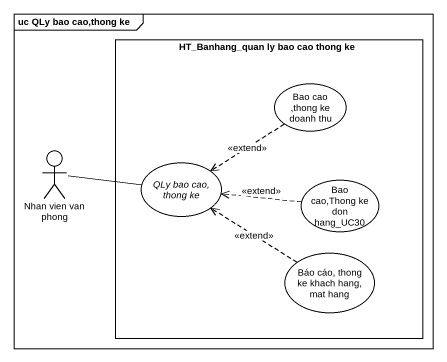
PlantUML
@startuml
mainframe uc QLy bao cao,thong ke
rectangle "HT_Banhang_quan ly bao cao thong ke" as HT_Banhang_quan_ly_bao_cao {
  usecase "Bao cao ,thong ke doanh thu" as Bao_cao_thong_ke_doanh_thu
  usecase "QLy bao cao, thong ke" as QLy_bao_cao_thong_ke
  usecase "Bao cao,Thong ke don hang_UC30" as Bao_cao_Thong_ke_don_hang
  usecase "Báo cáo, thong ke khach hang, mat hang" as Báo_cáo_thong_ke_khach_hang
}
actor "Nhan vien van phong" as Nhan_vien_van_phong
Bao_cao_thong_ke_doanh_thu ..> QLy_bao_cao_thong_ke : <<extend>>
Nhan_vien_van_phong -right- QLy_bao_cao_thong_ke
Bao_cao_Thong_ke_don_hang .left.> QLy_bao_cao_thong_ke : <<extend>>
Báo_cáo_thong_ke_khach_hang .up.> QLy_bao_cao_thong_ke : <<extend>>
@enduml
